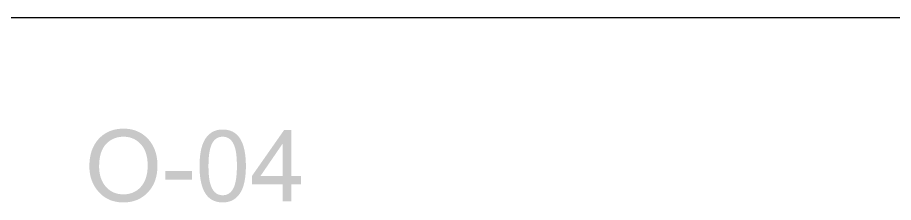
# Model space of a CAD drawing. Header units: millimetres. Extents: x -1336 to 24201, y -1370 to 16142.
# Drawn here: x 16663 to 18326, y 7930 to 8280 of the extents above; entities that cross this region are included whole.
import ezdxf

# ---------------------------------------------------------------- set-up
doc = ezdxf.new("R2010")
doc.units = ezdxf.units.MM
doc.layers.add('A-ANNO-TEXT', color=7, linetype='Continuous', lineweight=13)

msp = doc.modelspace()

# ---------------------------------------------------------------- hatches: boundary and pattern name
at = {"layer": 'A-ANNO-TEXT'}
h = msp.add_hatch(color=7, dxfattribs=at)
h.paths.add_polyline_path([(16863.89495225102, 8069.802182810368), (16865.65756096521, 8069.783387646018), (16867.40002557981, 8069.727002152968), (16869.12234609482, 8069.633026331216), (16870.82452251023, 8069.501460180764), (16872.50655482606, 8069.332303701612), (16874.16844304229, 8069.125556893759), (16875.81018715894, 8068.881219757205), (16877.43178717599, 8068.59929229195), (16879.03324309345, 8068.279774497996), (16880.61455491132, 8067.922666375341), (16882.1757226296, 8067.527967923986), (16883.71674624829, 8067.095679143929), (16885.23762576739, 8066.625800035172), (16886.7383611869, 8066.118330597715), (16888.21895250682, 8065.573270831557), (16889.67939972715, 8064.990620736698), (16891.11970284789, 8064.370380313139), (16892.53986186903, 8063.71254956088), (16893.93987679059, 8063.01712847992), (16895.31974761255, 8062.28411707026), (16896.67947433492, 8061.513515331898), (16898.01905695771, 8060.705323264836), (16899.3384954809, 8059.859540869074), (16900.6377899045, 8058.976168144611), (16901.91694022851, 8058.055205091448), (16903.17594645293, 8057.096651709584), (16904.41480857776, 8056.100507999019), (16905.633526603, 8055.066773959755), (16906.83210052865, 8053.995449591789), (16908.01053035471, 8052.886534895123), (16909.16881608117, 8051.740029869756), (16910.30695770805, 8050.555934515689), (16911.41740119799, 8049.341083438139), (16912.49259251364, 8048.102311242326), (16913.53253165502, 8046.839617928249), (16914.5372186221, 8045.553003495907), (16915.5066534149, 8044.242467945302), (16916.44083603342, 8042.908011276432), (16917.33976647766, 8041.549633489299), (16918.20344474761, 8040.167334583902), (16919.03187084328, 8038.76111456024), (16919.82504476466, 8037.330973418315), (16920.58296651177, 8035.876911158126), (16921.30563608458, 8034.398927779673), (16921.99305348312, 8032.897023282955), (16922.64521870737, 8031.371197667974), (16923.26213175733, 8029.821450934729), (16923.84379263302, 8028.247783083219), (16924.39020133441, 8026.650194113447), (16924.90135786153, 8025.028684025409), (16925.37726221436, 8023.383252819108), (16925.8179143929, 8021.713900494543), (16926.22331439717, 8020.020627051714), (16926.59346222715, 8018.303432490621), (16926.92835788284, 8016.562316811263), (16927.22800136426, 8014.797280013643), (16927.49239267139, 8013.008322097758), (16927.72153180423, 8011.195443063609), (16927.91541876279, 8009.358642911196), (16928.07405354706, 8007.497921640519), (16928.19743615706, 8005.613279251577), (16928.28556659277, 8003.704715744373), (16928.33844485419, 8001.772231118904), (16928.35607094134, 7999.815825375171), (16928.33835492518, 7997.865220052971), (16928.28520687671, 7995.938625778052), (16928.19662679591, 7994.036042550414), (16928.07261468281, 7992.157470370054), (16927.91317053739, 7990.302909236976), (16927.71829435965, 7988.472359151177), (16927.4879861496, 7986.665820112657), (16927.22224590723, 7984.883292121419), (16926.92107363254, 7983.12477517746), (16926.58446932555, 7981.390269280781), (16926.21243298623, 7979.679774431383), (16925.8049646146, 7977.993290629263), (16925.36206421065, 7976.330817874425), (16924.88373177439, 7974.692356166865), (16924.36996730581, 7973.077905506587), (16923.82077080491, 7971.487465893588), (16923.2361422717, 7969.921037327869), (16922.61608170617, 7968.37861980943), (16921.96058910833, 7966.860213338272), (16921.26966447817, 7965.365817914393), (16920.5433078157, 7963.895433537794), (16919.7815191209, 7962.449060208475), (16918.9842983938, 7961.026697926437), (16918.15164563438, 7959.628346691678), (16917.28356084264, 7958.254006504199), (16916.38004401859, 7956.903677364001), (16915.44109516222, 7955.577359271082), (16914.46671427353, 7954.275052225444), (16913.45690135253, 7952.996756227085), (16912.41165639921, 7951.742471276006), (16911.33097941358, 7950.512197372207), (16910.21487039563, 7949.305934515689), (16909.07124309878, 7948.130337453636), (16907.90801127643, 7946.992060933237), (16906.72517492859, 7945.891104954489), (16905.52273405525, 7944.827469517394), (16904.30068865642, 7943.801154621951), (16903.05903873209, 7942.812160268161), (16901.79778428227, 7941.860486456024), (16900.51692530696, 7940.946133185539), (16899.21646180615, 7940.069100456706), (16897.89639377984, 7939.229388269526), (16896.55672122804, 7938.426996623998), (16895.19744415075, 7937.661925520123), (16893.81856254796, 7936.9341749579), (16892.42007641968, 7936.243744937329), (16891.0019857659, 7935.590635458411), (16889.56429058663, 7934.974846521146), (16888.10699088186, 7934.396378125533), (16886.6300866516, 7933.855230271573), (16885.13357789585, 7933.351402959264), (16883.6174646146, 7932.884896188609), (16882.08174680785, 7932.455709959605), (16880.52642447561, 7932.063844272255), (16878.95149761788, 7931.709299126556), (16877.35696623465, 7931.39207452251), (16875.74283032593, 7931.112170460116), (16874.10908989171, 7930.869586939376), (16872.455744932, 7930.664323960287), (16870.78279544679, 7930.496381522851), (16869.09024143609, 7930.365759627068), (16867.3780828999, 7930.272458272937), (16865.64631983821, 7930.216477460458), (16863.89495225102, 7930.197817189632), (16862.08162357179, 7930.217151928078), (16860.29059728854, 7930.275156143418), (16858.52187340126, 7930.37182983565), (16856.77545190996, 7930.507173004775), (16855.05133281463, 7930.681185650793), (16853.34951611528, 7930.893867773704), (16851.6700018119, 7931.145219373508), (16850.0127899045, 7931.435240450204), (16848.37788039308, 7931.763931003795), (16846.76527327763, 7932.131291034277), (16845.17496855815, 7932.537320541653), (16843.60696623465, 7932.982019525921), (16842.06126630713, 7933.465387987082), (16840.53786877558, 7933.987425925136), (16839.03677364001, 7934.548133340084), (16837.55798090041, 7935.147510231924), (16836.10149055679, 7935.785556600656), (16834.66730260914, 7936.462272446282), (16833.25541705747, 7937.177657768802), (16831.86583390177, 7937.931712568213), (16830.49855314205, 7938.724436844517), (16829.15357477831, 7939.555830597715), (16827.83089881054, 7940.425893827805), (16826.53052523874, 7941.334626534788), (16825.25245406293, 7942.282028718665), (16823.99668528308, 7943.268100379434), (16822.76321889921, 7944.292841517096), (16821.55205491132, 7945.356252131651), (16820.3631933194, 7946.458332223098), (16819.19663412347, 7947.59908179144), (16818.0523773235, 7948.778500836673), (16816.93042291951, 7949.9965893588), (16814.77824170788, 7952.505608906037), (16812.764910897, 7955.082974505457), (16810.89043048687, 7957.72868615706), (16809.15480047749, 7960.442743860846), (16807.55802086886, 7963.225147616815), (16806.10009166098, 7966.075897424966), (16804.78101285385, 7968.994993285301), (16803.60078444748, 7971.982435197817), (16802.55940644185, 7975.038223162517), (16801.65687883697, 7978.1623571794), (16800.89320163284, 7981.354837248465), (16800.26837482947, 7984.615663369714), (16799.78239842684, 7987.944835543144), (16799.43527242497, 7991.342353768759), (16799.22699682384, 7994.808218046555), (16799.15757162347, 7998.342428376534), (16799.1751527461, 8000.406344258931), (16799.227896114, 8002.442651933407), (16799.31580172717, 8004.451351399961), (16799.43886958561, 8006.432442658594), (16799.59709968931, 8008.385925709306), (16799.79049203829, 8010.311800552097), (16800.01904663253, 8012.210067186967), (16800.28276347203, 8014.080725613915), (16800.58164255681, 8015.923775832943), (16800.91568388685, 8017.739217844049), (16801.28488746216, 8019.527051647233), (16801.68925328274, 8021.287277242496), (16802.12878134859, 8023.019894629839), (16802.6034716597, 8024.72490380926), (16803.11332421609, 8026.40230478076), (16803.65833901774, 8028.052097544338), (16804.23851606465, 8029.674282099995), (16804.85385535684, 8031.268858447732), (16805.50435689429, 8032.835826587547), (16806.19002067701, 8034.375186519441), (16806.910846705, 8035.886938243413), (16807.66683497826, 8037.371081759465), (16808.45798549678, 8038.827617067594), (16809.28429826057, 8040.256544167803), (16810.14577326963, 8041.657863060092), (16811.04241052396, 8043.031573744458), (16811.97421002356, 8044.377676220903), (16812.94117176842, 8045.696170489427), (16813.94329575855, 8046.98705655003), (16814.98058199395, 8048.250334402712), (16816.05303047461, 8049.486004047472), (16817.16064120055, 8050.694065484311), (16818.29630977948, 8051.869662546364), (16819.45293181915, 8053.007939066763), (16820.63050731955, 8054.108895045511), (16821.82903628069, 8055.172530482606), (16823.04851870257, 8056.198845378049), (16824.28895458518, 8057.187839731839), (16825.55034392852, 8058.139513543976), (16826.83268673261, 8059.053866814461), (16828.13598299742, 8059.930899543294), (16829.46023272297, 8060.770611730474), (16830.80543590926, 8061.573003376002), (16832.17159255627, 8062.338074479877), (16833.55870266403, 8063.0658250421), (16834.96676623252, 8063.756255062671), (16836.39578326175, 8064.409364541589), (16837.84575375171, 8065.025153478854), (16839.3166777024, 8065.603621874467), (16840.80855511383, 8066.144769728427), (16842.32138598599, 8066.648597040736), (16843.85517031889, 8067.115103811391), (16845.40990811253, 8067.544290040395), (16846.9855993669, 8067.936155727745), (16848.582244082, 8068.290700873444), (16850.19984225784, 8068.60792547749), (16851.83839389442, 8068.887829539884), (16853.49789899173, 8069.130413060624), (16855.17835754977, 8069.335676039713), (16856.87976956855, 8069.503618477149), (16858.60213504807, 8069.634240372932), (16860.34545398832, 8069.727541727063), (16862.1097263893, 8069.783522539542), (16863.89495225102, 8069.802182810368)])
h.paths.add_polyline_path([(16863.71077762619, 7945.484311050477), (16866.24731545234, 7945.54042675648), (16868.72306126364, 7945.708773874488), (16871.13801506011, 7945.989352404502), (16873.49217684175, 7946.382162346521), (16875.78554660855, 7946.887203700545), (16878.0181243605, 7947.504476466575), (16880.18991009763, 7948.233980644611), (16882.30090381992, 7949.075716234652), (16884.35110552737, 7950.029683236698), (16886.34051521998, 7951.09588165075), (16888.26913289777, 7952.274311476807), (16890.13695856071, 7953.56497271487), (16891.94399220882, 7954.967865364938), (16893.69023384209, 7956.482989427011), (16895.37568346052, 7958.110344901091), (16897.00034106412, 7959.849931787176), (16898.54514170148, 7961.689519739086), (16899.99102042121, 7963.616878410641), (16901.33797722331, 7965.632007801842), (16902.58601210777, 7967.734907912687), (16903.73512507461, 7969.925578743178), (16904.78531612381, 7972.204020293315), (16905.73658525537, 7974.570232563096), (16906.58893246931, 7977.024215552524), (16907.3423577656, 7979.565969261596), (16907.99686114427, 7982.195493690314), (16908.55244260531, 7984.912788838677), (16909.00910214871, 7987.717854706685), (16909.36683977447, 7990.610691294339), (16909.62565548261, 7993.591298601637), (16909.78554927311, 7996.659676628581), (16909.84652114598, 7999.815825375171), (16909.7956213229, 8003.060464273533), (16909.64292185369, 8006.210138130969), (16909.38842273832, 8009.264846947476), (16909.03212397681, 8012.224590723056), (16908.57402556915, 8015.089369457708), (16908.01412751535, 8017.859183151432), (16907.3524298154, 8020.534031804229), (16906.58893246931, 8023.113915416098), (16905.72363547706, 8025.59883398704), (16904.75653883868, 8027.988787517053), (16903.68764255414, 8030.283776006139), (16902.51694662347, 8032.483799454298), (16901.24445104664, 8034.588857861528), (16899.87015582367, 8036.598951227831), (16898.39406095455, 8038.514079553206), (16896.81616643929, 8040.334242837654), (16895.16129268631, 8042.051527327762), (16893.45426010402, 8043.658019270123), (16891.69506869245, 8045.153718664734), (16889.88371845157, 8046.538625511596), (16888.0202093814, 8047.81273981071), (16886.10454148192, 8048.976061562074), (16884.13671475316, 8050.028590765689), (16882.11672919509, 8050.970327421555), (16880.04458480773, 8051.801271529673), (16877.92028159106, 8052.521423090041), (16875.74381954511, 8053.13078210266), (16873.51519866985, 8053.629348567531), (16871.2344189653, 8054.017122484653), (16868.90148043145, 8054.294103854025), (16866.5163830683, 8054.460292675649), (16864.07912687585, 8054.515688949523), (16861.57478363745, 8054.461371823841), (16859.12655610505, 8054.298420446795), (16856.73444427865, 8054.026834818384), (16854.39844815825, 8053.646614938609), (16852.11856774386, 8053.157760807469), (16849.89480303547, 8052.560272424967), (16847.72715403308, 8051.854149791098), (16845.6156207367, 8051.039392905866), (16843.56020314632, 8050.11600176927), (16841.56090126194, 8049.08397638131), (16839.61771508356, 8047.943316741986), (16837.73064461119, 8046.694022851297), (16835.89968984481, 8045.336094709243), (16834.12485078445, 8043.869532315825), (16832.40612743008, 8042.294335671044), (16830.74351978172, 8040.610504774898), (16829.16004966746, 8038.814442466746), (16827.67873891542, 8036.902551585948), (16826.29958752558, 8034.874832132504), (16825.02259549795, 8032.731284106412), (16823.84776283254, 8030.471907507674), (16822.77508952933, 8028.096702336289), (16821.80457558834, 8025.605668592258), (16820.93622100955, 8022.99880627558), (16820.17002579297, 8020.276115386255), (16819.50598993861, 8017.437595924283), (16818.94411344645, 8014.483247889666), (16818.48439631651, 8011.413071282401), (16818.12683854877, 8008.22706610249), (16817.87144014325, 8004.925232349932), (16817.71820109993, 8001.507570024727), (16817.66712141883, 7997.974079126876), (16817.71712195174, 7995.073868359908), (16817.86712355048, 7992.243802225444), (16818.11712621504, 7989.483880723482), (16818.46712994543, 7986.794103854025), (16818.91713474164, 7984.17447161707), (16819.46714060368, 7981.624984012619), (16820.11714753155, 7979.145641040672), (16820.86715552524, 7976.736442701227), (16821.71716458476, 7974.397388994287), (16822.6671747101, 7972.128479919849), (16823.71718590126, 7969.929715477916), (16824.86719815825, 7967.801095668486), (16826.11721148107, 7965.742620491558), (16827.46722586971, 7963.754289947135), (16828.91724132418, 7961.836104035215), (16830.46725784447, 7959.988062755798), (16832.097131331, 7958.231749072732), (16833.78671768417, 7956.588745949864), (16835.53601690399, 7955.059053387193), (16837.34502899045, 7953.64267138472), (16839.21375394355, 7952.339599942445), (16841.1421917633, 7951.149839060368), (16843.13034244969, 7950.073388738489), (16845.17820600273, 7949.110248976807), (16847.28578242241, 7948.260419775323), (16849.45307170873, 7947.523901134038), (16851.6800738617, 7946.900693052949), (16853.96678888131, 7946.390795532059), (16856.31321676756, 7945.994208571367), (16858.71935752047, 7945.710932170873), (16861.18521114001, 7945.540966330576), (16863.71077762619, 7945.484311050477)])
h.paths.add_polyline_path([(16993.7380627558, 7973.018417462483), (16943.09004092769, 7973.018417462483), (16943.09004092769, 7989.68622100955), (16993.7380627558, 7989.68622100955), (16993.7380627558, 7973.018417462483)])
h.paths.add_polyline_path([(17052.21350613915, 8068.144611186903), (17054.92162852788, 8068.07716442488), (17057.54377877728, 8067.874824138813), (17060.07995688736, 8067.5375903287), (17062.53016285811, 8067.065462994543), (17064.89439668955, 8066.45844213634), (17067.17265838165, 8065.716527754093), (17069.36494793443, 8064.8397198478), (17071.47126534789, 8063.828018417462), (17073.49161062202, 8062.681423463079), (17075.42598375682, 8061.399934984652), (17077.2743847523, 8059.983552982179), (17079.03681360846, 8058.432277455661), (17080.71327032529, 8056.746108405098), (17082.3037549028, 8054.92504583049), (17083.80826734098, 8052.969089731838), (17085.22680763984, 8050.87824010914), (17086.55937579937, 8048.652496962398), (17087.80597181958, 8046.29186029161), (17088.96659570046, 8043.796330096777), (17090.04124744202, 8041.165906377899), (17091.02992704425, 8038.400589134976), (17091.93263450716, 8035.500378368009), (17092.74936983075, 8032.465274076995), (17093.48013301501, 8029.295276261937), (17094.12492405994, 8025.990384922834), (17094.68374296555, 8022.550600059686), (17095.15658973184, 8018.975921672493), (17095.5434643588, 8015.266349761256), (17095.84436684644, 8011.421884325972), (17096.05929719475, 8007.442525366644), (17096.18825540373, 8003.328272883271), (17096.2312414734, 7999.079126875853), (17096.22013523992, 7996.915299856647), (17096.18681653948, 7994.786455224677), (17096.13128537208, 7992.692592979942), (17096.05354173772, 7990.633713122443), (17095.95358563641, 7988.609815652179), (17095.83141706813, 7986.620900569151), (17095.68703603289, 7984.666967873359), (17095.52044253069, 7982.748017564802), (17095.33163656154, 7980.864049643482), (17095.12061812543, 7979.015064109397), (17094.88738722235, 7977.201060962547), (17094.63194385232, 7975.422040202933), (17094.35428801533, 7973.678001830555), (17094.05441971137, 7971.968945845413), (17093.73233894046, 7970.294872247507), (17093.38804570259, 7968.655781036835), (17093.02153999776, 7967.0516722134), (17092.63282182597, 7965.4825457772), (17092.22189118722, 7963.948401728236), (17091.78874808152, 7962.449240066508), (17091.33339250884, 7960.985060792015), (17090.85582446922, 7959.555863904758), (17090.35604396263, 7958.161649404737), (17089.83405098908, 7956.802417291951), (17089.28984554858, 7955.478167566401), (17088.72342764111, 7954.188900228087), (17088.13479726669, 7952.934615277008), (17087.52395442531, 7951.715312713165), (17086.89089911696, 7950.530992536557), (17086.23563134166, 7949.381654747186), (17085.5581510994, 7948.26729934505), (17084.85845839018, 7947.18792633015), (17083.39819102788, 7945.130530301415), (17081.8605847118, 7943.205869500341), (17080.24563944193, 7941.413943926927), (17078.55335521828, 7939.754753581173), (17076.78373204084, 7938.22829846308), (17074.93676990962, 7936.834578572647), (17073.01246882461, 7935.573593909874), (17071.01082878581, 7934.445344474761), (17068.93184979323, 7933.449830267309), (17066.77553184686, 7932.587051287517), (17064.54187494671, 7931.857007535385), (17062.23087909277, 7931.259699010914), (17059.84254428504, 7930.795125714103), (17057.37687052353, 7930.463287644952), (17054.83385780824, 7930.264184803462), (17052.21350613915, 7930.197817189632), (17049.51104927843, 7930.265084093622), (17046.89438469901, 7930.466884805594), (17044.36351240088, 7930.803219325546), (17041.91843238404, 7931.274087653479), (17039.55914464849, 7931.879489789393), (17037.28564919423, 7932.619425733288), (17035.09794602127, 7933.493895485164), (17032.9960351296, 7934.502899045021), (17030.97991651923, 7935.646436412858), (17029.04959019014, 7936.924507588677), (17027.20505614235, 7938.337112572476), (17025.44631437585, 7939.884251364257), (17023.77336489064, 7941.565923964018), (17022.18620768673, 7943.38213037176), (17020.68484276411, 7945.332870587483), (17019.26927012278, 7947.418144611187), (17017.93948976275, 7949.637952442872), (17016.695501684, 7951.992294082537), (17015.53730588655, 7954.481169530184), (17014.46490237039, 7957.104578785812), (17013.47829113553, 7959.862521849421), (17012.57747218195, 7962.75499872101), (17011.76244550968, 7965.78200940058), (17011.03321111869, 7968.943553888132), (17010.38976900899, 7972.239632183663), (17009.83211918059, 7975.670244287177), (17009.36026163348, 7979.23539019867), (17008.97419636766, 7982.935069918145), (17008.67392338314, 7986.7692834456), (17008.45944267991, 7990.738030781037), (17008.33075425797, 7994.841311924454), (17008.28785811732, 7999.079126875853), (17008.2989643508, 8001.243043824075), (17008.33228305124, 8003.372158243094), (17008.38781421864, 8005.466470132908), (17008.465557853, 8007.52597949352), (17008.56551395432, 8009.550686324927), (17008.6876825226, 8011.540590627132), (17008.83206355783, 8013.495692400133), (17008.99865706003, 8015.415991643929), (17009.18746302918, 8017.301488358523), (17009.39848146529, 8019.152182543912), (17009.63171236837, 8020.968074200098), (17009.8871557384, 8022.749163327081), (17010.1648115754, 8024.49544992486), (17010.46467987935, 8026.206933993435), (17010.78676065026, 8027.883615532806), (17011.13105388813, 8029.525494542974), (17011.49755959296, 8031.132571023939), (17011.88627776475, 8032.704844975699), (17012.2972084035, 8034.242316398257), (17012.73035150921, 8035.744985291611), (17013.18570708188, 8037.21285165576), (17013.6632751215, 8038.645915490706), (17014.16305562809, 8040.044176796449), (17014.68504860164, 8041.407635572989), (17015.22925404214, 8042.736291820323), (17015.79567194961, 8044.030145538455), (17016.38430232403, 8045.289196727384), (17016.99514516542, 8046.513445387108), (17017.62820047376, 8047.702891517629), (17018.28346824906, 8048.857535118947), (17018.96094849132, 8049.97737619106), (17019.66064120055, 8051.06241473397), (17021.12054884678, 8053.130961960693), (17022.65707601467, 8055.066054527626), (17024.27022270421, 8056.867692434772), (17025.95998891542, 8058.535875682128), (17027.72637464828, 8060.070604269697), (17029.5693799028, 8061.471878197476), (17031.48900467897, 8062.739697465467), (17033.48524897681, 8063.87406207367), (17035.5581127963, 8064.874972022084), (17037.70759613745, 8065.742427310709), (17039.93369900026, 8066.476427939546), (17042.23642138472, 8067.076973908594), (17044.61576329084, 8067.544065217854), (17047.07172471862, 8067.877701867325), (17049.60430566806, 8068.077883857009), (17052.21350613915, 8068.144611186903)])
h.paths.add_polyline_path([(17052.21350613915, 7943.826739427012), (17053.85704883612, 7943.877279534021), (17055.44951185198, 7944.028899855048), (17056.99089518673, 7944.281600390093), (17058.48119884038, 7944.635381139155), (17059.92042281292, 7945.090242102234), (17061.30856710437, 7945.646183279332), (17062.6456317147, 7946.303204670447), (17063.93161664393, 7947.06130627558), (17065.16652189205, 7947.920488094731), (17066.35034745907, 7948.880750127899), (17067.48309334498, 7949.942092375085), (17068.56475954979, 7951.104514836289), (17069.5953460735, 7952.368017511511), (17070.5748529161, 7953.73260040075), (17071.50328007759, 7955.198263504008), (17072.38062755798, 7956.765006821282), (17073.20581620907, 7958.446499563011), (17073.97776688268, 7960.256410939632), (17074.69647957879, 7962.194740951142), (17075.36195429741, 7964.261489597544), (17075.97419103854, 7966.456656878837), (17076.53318980218, 7968.780242795021), (17077.03895058834, 7971.232247346094), (17077.491473397, 7973.81267053206), (17077.89075822817, 7976.521512352916), (17078.23680508185, 7979.358772808663), (17078.52961395805, 7982.324451899301), (17078.76918485675, 7985.41854962483), (17078.95551777797, 7988.641065985249), (17079.08861272169, 7991.992000980559), (17079.16846968793, 7995.47135461076), (17079.19508867667, 7999.079126875853), (17079.18339790459, 8001.600556627302), (17079.14832558834, 8004.054000042634), (17079.08987172792, 8006.439457121845), (17079.00803632333, 8008.756927864939), (17078.90281937457, 8011.006412271913), (17078.77422088165, 8013.18791034277), (17078.62224084456, 8015.301422077507), (17078.4468792633, 8017.346947476126), (17078.24813613787, 8019.324486538626), (17078.02601146828, 8021.234039265007), (17077.78050525452, 8023.07560565527), (17077.51161749659, 8024.849185709413), (17077.21934819449, 8026.554779427439), (17076.90369734823, 8028.192386809345), (17076.56466495779, 8029.762007855134), (17076.20225102319, 8031.263642564802), (17075.81627568639, 8032.707902562244), (17075.40655908936, 8034.105399471351), (17074.97310123209, 8035.456133292121), (17074.5159021146, 8036.760104024556), (17074.03496173687, 8038.017311668656), (17073.53028009891, 8039.22775622442), (17073.00185720072, 8040.391437691848), (17072.44969304229, 8041.508356070941), (17071.87378762364, 8042.578511361698), (17071.27414094475, 8043.60190356412), (17070.65075300563, 8044.578532678206), (17070.00362380627, 8045.508398703956), (17069.33275334669, 8046.391501641371), (17068.63814162688, 8047.22784149045), (17067.91978864683, 8048.017418251194), (17067.17769440655, 8048.760231923602), (17066.411679048, 8049.457181797835), (17065.62156271316, 8050.109167164052), (17064.80734540203, 8050.716188022255), (17063.9690271146, 8051.278244372443), (17063.10660785087, 8051.795336214615), (17062.22008761085, 8052.267463548773), (17061.30946639453, 8052.694626374915), (17060.37474420191, 8053.076824693043), (17059.415921033, 8053.414058503156), (17058.43299688779, 8053.706327805253), (17057.42597176629, 8053.953632599335), (17056.39484566848, 8054.155972885403), (17055.33961859439, 8054.313348663455), (17054.260290544, 8054.425759933493), (17053.15686151731, 8054.493206695515), (17052.02933151432, 8054.515688949523), (17050.38614853342, 8054.464249552354), (17048.79476466576, 8054.309931360846), (17047.25517991132, 8054.052734375), (17045.76739427012, 8053.692658594816), (17044.33140774216, 8053.229704020294), (17042.94722032742, 8052.663870651433), (17041.61483202592, 8051.995158488234), (17040.33424283765, 8051.223567530697), (17039.10545276262, 8050.349097778821), (17037.92846180082, 8049.371749232606), (17036.80326995225, 8048.291521892053), (17035.72987721692, 8047.108415757162), (17034.70828359482, 8045.822430827933), (17033.73848908595, 8044.433567104365), (17032.82049369031, 8042.94182458646), (17031.95429740791, 8041.347203274216), (17031.14025995481, 8039.63891168571), (17030.37874104706, 8037.806158339018), (17029.66974068469, 8035.84894323414), (17029.01325886767, 8033.767266371078), (17028.40929559601, 8031.561127749829), (17027.85785086971, 8029.230527370396), (17027.35892468878, 8026.775465232777), (17026.91251705321, 8024.195941336971), (17026.518627963, 8021.491955682981), (17026.17725741815, 8018.663508270805), (17025.88840541866, 8015.710599100444), (17025.65207196453, 8012.633228171897), (17025.46825705576, 8009.431395485164), (17025.33696069236, 8006.105101040246), (17025.25818287432, 8002.654344837142), (17025.23192360164, 7999.079126875853), (17025.24379423175, 7996.590970860335), (17025.2794061221, 7994.168283168486), (17025.33875927268, 7991.811063800307), (17025.42185368349, 7989.519312755799), (17025.52868935454, 7987.293030034959), (17025.65926628581, 7985.13221563779), (17025.81358447732, 7983.036869564291), (17025.99164392906, 7981.006991814461), (17026.19344464103, 7979.042582388302), (17026.41898661323, 7977.143641285812), (17026.66826984567, 7975.310168506991), (17026.94129433834, 7973.542164051842), (17027.23806009124, 7971.839627920362), (17027.55856710437, 7970.202560112552), (17027.90281537773, 7968.63096062841), (17028.27080491132, 7967.12482946794), (17028.66217598909, 7965.674993871504), (17029.07656889495, 7964.272281079468), (17029.51398362892, 7962.916691091831), (17029.974420191, 7961.608223908594), (17030.45787858117, 7960.346879529758), (17030.96435879945, 7959.132657955321), (17031.49386084584, 7957.965559185283), (17032.04638472033, 7956.845583219645), (17032.62193042292, 7955.772730058407), (17033.22049795361, 7954.746999701569), (17033.84208731241, 7953.768392149131), (17034.48669849932, 7952.836907401092), (17035.15433151432, 7951.952545457452), (17035.84498635744, 7951.115306318213), (17036.55866302865, 7950.325189983373), (17037.29536152797, 7949.582196452933), (17038.05508185539, 7948.8852465787), (17038.83782401091, 7948.233261212483), (17039.64358799454, 7947.626240354281), (17040.47237380627, 7947.064184004093), (17041.32418144611, 7946.54709216192), (17042.19901091405, 7946.074964827762), (17043.0968622101, 7945.64780200162), (17044.01773533424, 7945.265603683492), (17044.96163028649, 7944.92836987338), (17045.92854706685, 7944.636100571282), (17046.91848567531, 7944.3887957772), (17047.93144611187, 7944.186455491133), (17048.96742837653, 7944.02907971308), (17050.0264324693, 7943.916668443042), (17051.10845839018, 7943.84922168102), (17052.21350613915, 7943.826739427012)])
h.paths.add_polyline_path([(17200.84242837653, 7964.730559345157), (17182.60914051842, 7964.730559345157), (17182.60914051842, 7932.5), (17166.03342428377, 7932.5), (17166.03342428377, 7964.730559345157), (17107.55798090041, 7964.730559345157), (17107.55798090041, 7980.017053206003), (17168.98021828104, 8067.5), (17182.60914051842, 8067.5), (17182.60914051842, 7980.017053206003), (17200.84242837653, 7980.017053206003), (17200.84242837653, 7964.730559345157)])
h.paths.add_polyline_path([(17166.03342428377, 7980.017053206003), (17166.03342428377, 8040.978854024556), (17165.66507503411, 8040.978854024556), (17123.7653478854, 7980.017053206003), (17166.03342428377, 7980.017053206003)])

# ---------------------------------------------------------------- linework, layer by layer
at = {"color": 7}
msp.add_line((15060, 8280), (23640, 8280), dxfattribs=at)

doc.saveas('drawing.dxf')
